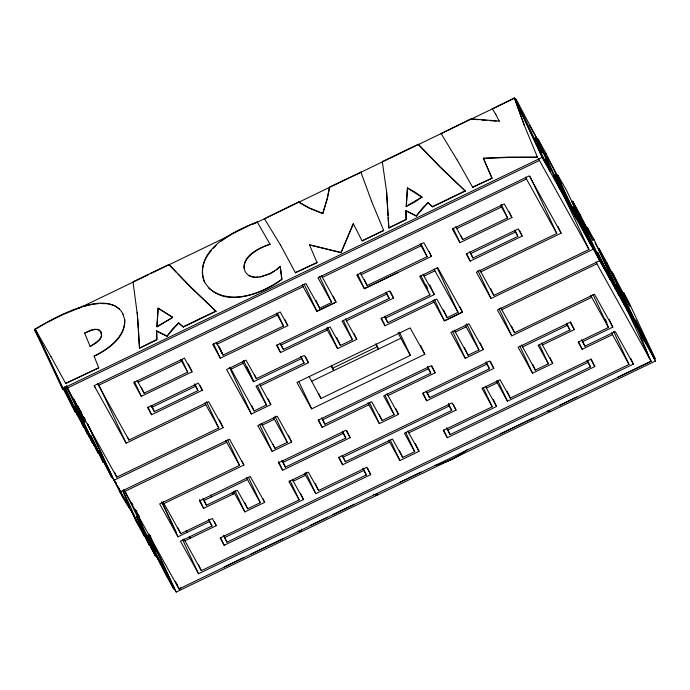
<?xml version="1.0" encoding="UTF-8"?>
<svg xmlns="http://www.w3.org/2000/svg" width="690" height="690" viewBox="0 0 690 690"><rect width="100%" height="100%" fill="white"/><g stroke="black" fill="none" stroke-linecap="round" stroke-linejoin="round"><path stroke-width="1.03" d="M244.053 268.056C243.803 254.472 259.328 248.115 269.945 244.096L270.092 244.381C258.94 247.477 239.49 258.905 245.062 271.317C247.244 276.017 253.782 278.32 257.853 277.095C254.912 277.613 250.513 276.198 248.719 275.569M413.362 202.834L406.169 206.431L407.462 187.93L415.311 192.346L422.004 197.211L414.241 202.351M406.324 206.707L407.462 187.93M577.375 218.696L567.137 199.522L566.619 198.944L565.86 199.798L565.912 199.289L576.668 219.041L577.375 218.696L546.256 153.844L538.079 139.138L537.363 139.483L546.592 159.726M158.139 308.137L156.854 326.637L172.69 317.417L157.01 326.913L158.139 308.137L172.535 317.141M548.403 165.928L549.171 165.246L547.601 161.27L535.069 134.955L517.966 102.853L515.749 99.006L515.033 99.351L542.426 157.501L549.921 170.982L550.637 170.637L545.548 159.726L549.119 165.583L548.403 165.928L546.989 163.815M360.965 172.233L329.518 187.042L327.189 198.479L322.748 213.633L327.345 198.755M327.56 197.72L329.466 188.361M301.297 531.481L301.582 529.178M98.73 367.848L65.679 383.433L98.73 367.848L94.047 356.023C108.425 349.373 125.675 336.125 124.683 319.53C125.865 337.453 108.356 349.2 94.202 356.299M129.228 507.995L122.354 496.826L113.66 479.222L117.317 486.088M353.384 223.862L341.041 252.687L353.228 223.586L362.086 240.879L383.7 230.451L371.548 201.282M90.2 346.518C93.806 343.56 100.128 341.136 101.525 335.582L100.99 332.088L99.127 329.915C94.159 327.914 89.01 330.864 84.62 333.089L90.2 346.518L96.212 342.93L100.033 339.377L101.68 335.858L100.99 332.088M376.792 495.437L377.551 493.264M211.269 250.72C203.697 258.957 199.479 271.368 204.55 281.969M178.701 322.954L166.954 336.263L172.88 328.509L178.701 322.954L183.35 327.051L216.013 311.302L190.604 286.945L168.886 264.494L132.998 281.796L137.638 316.701M428.016 202.748L416.268 216.056L422.202 208.302L428.016 202.748L432.673 206.845L465.336 191.096L439.918 166.739L418.2 144.288L382.312 161.589L386.693 192.303L387.409 203.835M180.961 587.751L179.642 589.381L178.658 587.526M213.141 248.331L216.099 245.631M257.853 277.095L261.622 276.526L269.833 273.559L275.388 270.333L280.218 266.349L281.943 279.519C261.406 294.604 220.929 309.888 204.395 281.693C193.416 249.909 233.634 231.15 257.241 221.982L270.092 244.381M276.345 269.945L280.373 266.625M467.259 449.742C457.53 457.142 446.24 462.404 434.467 465.621M463.111 453.097L452.502 459.212L439.737 464.336M220.533 241.586L229.684 235.273M280.218 266.349L281.787 279.243C261.683 293.724 229.71 306.308 208.354 287.764M421.857 196.935L406.169 206.431M259.889 277.087L269.988 273.844L274.611 271.153M651.412 352.254L655.5 360.982L176.217 592.063L62.919 388.453L35.216 329.294L34.5 329.639L62.695 389.557L63.402 389.212L35.061 329.018C52.785 318.84 71.079 308.723 91.209 304.273C102.405 301.97 117.464 302.298 123.036 314.243M36.139 328.759L46.29 322.903M230.589 234.781L250.47 224.862M101.145 332.364L99.282 330.191C94.297 327.836 88.769 331.916 84.62 333.089M47.213 322.437L61.971 315.002L81.36 307.179M501.207 204.344L507.564 217.919L462.723 239.568L455.736 226.708M511.902 217.583L459.928 242.673L452.312 228.977L504.295 203.912L511.902 217.583L509.177 211.77M264.468 218.764L298.529 201.989L308.74 207.69L322.592 213.357M441.108 133.593L470.934 118.861L499.206 121.086M492.341 108.891L514.343 97.937L515.542 100.085M78.876 308.249L148.73 274.568M150.61 273.654L230.227 235.273M253.515 224.043L513.533 98.679M538.416 143.572L537.708 143.917L540.348 149.351L541.064 149.006L535.302 137.75L542.72 152.818L541.064 149.006M539.019 146.556L539.727 146.211M540.468 150.713L541.184 150.368M542.288 151.697L541.581 152.033L540.762 150.248M156.647 330.881L156.897 339.808L139.578 348.157L156.742 339.532L156.647 330.881L166.799 335.987M183.195 326.775L215.867 311.026M405.962 210.674L406.212 219.601L388.901 227.95L406.056 219.325L405.962 210.674L416.113 215.78M432.518 206.569L465.181 190.82M492.03 178.227L472.641 187.223L492.03 178.227L483.345 158.191L508.194 157.156L537.458 157.225L508.349 157.432L483.5 158.467M317.055 262.588L295.406 272.671L317.055 262.588L309.465 244.864L340.886 252.411M545.548 154.189L546.256 153.844M62.919 388.453L542.211 157.363L655.5 360.982M542.426 157.501L543.134 157.156L550.637 170.637M66.352 386.176L67.258 388.116L539.416 160.477L588.958 249.513L493.79 295.398L479.826 269.997M545.273 158.01L545.988 157.665M547.955 164.134L548.662 163.797M547.782 165.117L548.498 164.772M321.368 275.5L336.039 302.168L316.874 311.337L303.152 286.661L98.489 385.339L128.927 440.056L208.621 401.632L223.103 427.662L114.005 480.266L87.665 424.022M322.282 277.44L526.461 178.995L556.787 233.505L476.393 272.265L490.995 298.503L593.297 249.176L589.657 241.422M71.553 405.358L72.26 405.021L76.193 412.077L75.477 412.422L71.553 405.358L63.894 389.048M138.009 382.277L181.625 361.241L187.697 372.169L144.081 393.197L137.103 380.337M217.014 344.181L277.389 315.071L283.469 325.99L223.094 355.1L216.108 342.24M361.12 274.706L421.038 245.812L427.11 256.732L367.14 285.531L360.206 272.766M456.651 228.64L501.501 207.017L507.564 217.919M77.004 415.164L77.72 414.819L84.396 426.817L83.68 427.162L73.934 408.402M559.236 187.723L559.952 187.378L563.903 194.476L563.187 194.813L559.236 187.723L547.903 162.624M67.258 388.116L116.8 477.161L218.764 427.998L205.827 404.737L126.132 443.161L94.151 385.667L305.946 283.555L319.668 308.223L331.666 302.444L319.401 276.259M192.044 371.832L184.42 358.136L133.67 382.605L141.295 396.302L192.044 371.832L188.405 364.079M287.808 325.663L280.183 311.966L212.675 344.508L220.3 358.214L287.808 325.663L285.082 319.841M431.448 256.404L364.398 288.731L356.782 275.034L423.824 242.707L431.448 256.404L429.18 251.557M561.005 189.862L563.005 193.959L563.721 193.614L566.576 199.453M86.923 430.81L86.207 431.155L87.639 434.459L88.355 434.114L85.741 428.085L93.331 442.885L92.624 443.23L86.828 432.182M566.421 199.867L567.137 199.522M183.868 538.942L201.333 570.647L629.03 364.441L612.47 334.676L582.162 349.287L578.151 342.085L608.468 327.474L591.701 297.347L511.79 335.875L497.404 310.026L599.705 260.699L571.993 201.549L572.709 201.204L580.342 214.926L592.736 240.232L587.259 227.355L586.543 227.7L589.182 233.798M89.079 436.873L89.795 436.529M569.216 205.655L569.931 205.31M151.929 407.29L195.546 386.262L197.97 390.618L154.353 411.645L151.015 405.349M230.934 369.193L243.26 363.259L253.541 381.734L301.59 358.567L304.074 363.035L256.024 386.202L266.478 404.996L254.153 410.93L230.029 367.253M280.925 345.095L386.762 294.061L389.186 298.425L342.076 321.135L352.418 339.73L340.42 345.509L330.07 326.922L283.349 349.451L280.011 343.154M423.125 274.154L424.031 276.095L434.95 270.834L458.065 312.363L447.137 317.633L436.796 299.046L387.806 322.67L384.408 316.262M470.563 253.661L515.413 232.038L517.845 236.394L472.986 258.017L469.657 251.721M572.735 206.888L573.45 206.543L573.83 207.078L577.659 213.935L576.943 214.28L573.123 207.423L573.83 207.078M572.864 207.63L573.58 207.285L573.45 206.543M573.459 209.07L574.175 208.725L573.58 207.285M202.308 390.29L198.341 383.148L147.591 407.618L151.559 414.75L202.308 390.29L200.031 385.434M345.5 318.866L346.415 320.807L393.524 298.089L389.557 290.956L276.587 345.423L280.554 352.555L327.276 330.027L337.626 348.623L356.756 339.394L354.03 333.581M522.183 236.058L518.207 228.925L466.224 253.989L470.2 261.122L522.183 236.058L519.458 230.244M574.425 211.226L575.141 210.881L574.175 208.725M93.685 445.136L94.392 444.8L98.817 452.735L98.101 453.08L91.011 439.444M575.762 214.116L576.478 213.771L575.141 210.881M579.626 215.271L580.342 214.926M578.229 219.282L578.945 218.937L592.408 245.718L591.692 246.063L588.527 240.612L573.882 212.33M268.091 398.846L270.816 404.659L251.358 414.043L226.596 369.53L246.045 360.146L256.335 378.629L304.385 355.462L308.413 362.707L260.363 385.874L259.457 383.933M429.974 294.906L380.975 318.53L385.011 325.775L434.001 302.151L444.455 320.945L462.516 312.234L437.745 267.72L419.693 276.431L429.974 294.906L420.891 275.508M480.732 271.938L561.125 233.177L557.951 226.389M385.313 318.194L434.312 294.578L429.767 284.875M583.43 229.597L584.145 229.253M97.971 451.881L103.181 462.429L103.897 462.084L99.662 451.484L112.401 477.161L111.694 477.506L102.905 460.256M585.594 233.617L586.31 233.272M586.698 235.531L587.414 235.187M587.311 236.42L588.027 236.075M107.295 469.614L108.011 469.269M593.529 240.249L594.245 239.904L620.474 296.183L619.758 296.528L614.937 287.859L608.278 273.689M311.423 381.38L400.812 338.281L410.343 355.402L320.945 398.501L309.146 376.533M638.69 328.923L628.564 309.939L627.426 310.483L627.391 309.819L637.974 329.268L638.69 328.923L607.045 262.924L599.041 248.529L598.325 248.874L616.144 288.058M115.67 483.043L116.386 482.698M119.888 492.203L120.603 491.858L129.824 507.978L122.975 491.547M600.093 261.174L600.8 260.829L605.604 269.454L604.889 269.799L600.093 261.174L571.993 201.549M123.846 489.512L124.752 491.452L226.717 442.29L239.559 465.37L159.666 503.89L177.977 536.786L209.493 521.588L211.959 526.022L180.435 541.219L198.539 573.752L633.368 364.104L630.643 358.291M262.114 425.23L274.43 419.287L287.273 442.368L274.948 448.31L261.2 423.289M455.202 332.132L466.13 326.862L478.972 349.942L468.044 355.212L454.296 330.191M500.837 307.749L501.742 309.689L596.91 263.804L651.162 361.31L179.003 588.958L124.752 491.452M606.337 263.269L607.045 262.924M424.798 354.298L410.127 327.923L296.959 382.484L311.639 408.86L424.798 354.298L420.71 345.569M624.571 296.588L622.846 292.94L623.562 292.595L629.97 306.222L612.125 272.05L611.409 272.395L621.06 292.836M601.913 262.769L610.754 280.554L611.461 280.209L607.217 269.566L615.653 287.514L620.474 296.183M322.506 419.839L428.352 368.805L430.776 373.178L383.666 395.896L394.137 414.716L382.139 420.503L371.669 401.675L324.938 424.203L321.6 417.899M501.742 309.689L514.585 332.77L594.495 294.242L612.806 327.138L582.489 341.748L581.584 339.816M163.099 501.621L164.004 503.562L243.898 465.043L242.078 461.161M291.611 442.04L277.225 416.182L257.775 425.558L272.162 451.415L291.611 442.04L288.429 435.243M387.099 393.619L388.004 395.56L435.123 372.841L431.147 365.7L318.168 420.167L322.144 427.317L368.874 404.788L379.345 423.608L398.475 414.388L395.75 408.566M483.311 349.614L468.924 323.757L450.863 332.459L465.25 358.317L483.311 349.614L480.128 342.827M614.937 287.859L615.653 287.514M136.301 521.709L137.017 521.364L145.15 535.983L144.443 536.328L136.301 521.709L131.1 510.152M620.922 298.615L621.63 298.27L625.494 305.213L624.786 305.558L618.318 292.853M203.835 500.586L247.451 479.559L260.328 502.7L247.667 508.797L237.377 490.297L206.413 505.227L202.929 498.646M282.84 462.49L343.215 433.38L345.802 438.021L285.427 467.13L281.934 460.549M426.946 393.015L486.864 364.13L489.443 368.771L429.525 397.656L426.032 391.075M522.477 346.958L567.327 325.335L569.906 329.975L538.096 345.311L548.386 363.811L535.354 370.099L521.562 345.017M264.667 502.363L250.246 476.445L199.496 500.914L203.628 508.332L234.583 493.41L244.872 511.911L264.667 502.363L262.847 498.491M350.14 437.693L346.009 430.275L278.501 462.826L282.633 470.244L350.14 437.693L346.958 430.905M493.781 368.434L489.659 361.017L422.608 393.343L426.731 400.761L493.781 368.434L490.599 361.646M541.529 343.042L542.435 344.983L574.244 329.639L570.613 321.885M144.443 536.328L142.657 532.335L149.152 544.979L149.868 544.634L147.548 539.157L156.052 555.579L155.336 555.924L146.841 539.502M630.686 316.167L631.402 315.822M164.004 503.562L180.771 533.681L212.287 518.483L216.298 525.685L184.773 540.882M151.024 548.17L151.74 547.826M292.344 479.265L293.259 481.206L305.575 475.263L315.796 493.635L363.846 470.468L366.347 474.962L226.967 542.159L223.56 535.725M342.921 457.263L449.242 405.996L451.709 410.429L404.435 433.216L414.69 451.657L402.693 457.436L392.438 439.004L345.388 461.688L342.016 455.322M485.441 386.167L486.355 388.108L497.274 382.838L507.495 401.209L587.958 362.414L590.459 366.908L450.078 434.596L446.663 428.154M582.489 341.748L584.956 346.182L615.264 331.562L633.368 364.104M407.859 430.948L408.773 432.889L456.047 410.093L452.036 402.891L338.583 457.591L342.594 464.793L389.643 442.109L399.898 460.549L419.028 451.32L415.397 443.567M574.244 329.639L570.121 322.221L518.138 347.286L532.559 373.204L552.725 363.483L549.999 357.662M159.985 562.462L160.692 562.117L166.221 573.856L174.415 588.587L173.708 588.932L165.514 574.201L156.199 555.485M639.647 332.261L640.355 331.916L644.65 339.635L643.934 339.972L639.647 332.261L630.168 312.147M290.05 480.507L299.132 499.905L220.127 537.993L224.172 545.273L370.685 474.634L367.511 467.846M299.132 499.905L288.92 481.534L308.37 472.158L318.59 490.521L366.64 467.354L370.685 474.634M483.147 387.409L492.229 406.807L443.239 430.431L447.284 437.702L594.797 366.58L591.166 358.817M492.229 406.807L482.008 388.436L500.069 379.733L510.29 398.096L590.752 359.3L594.797 366.58M224.466 537.665L303.471 499.569L300.745 493.755M447.577 430.094L496.567 406.47L493.393 399.683M165.514 574.201L166.221 573.856M643.623 337.712L654.344 358.809L655.06 358.464L628.504 301.487L623.562 292.595M224.379 566.904L243.613 557.632M251.074 554.036L283.737 538.286M310.198 525.53L327.509 517.181M332.709 514.68L354.324 504.252M399.355 482.543L420.848 472.184M500.388 433.829L533.059 418.08M559.512 405.323L576.831 396.974M617.679 377.283L650.584 361.422M397.923 272.567L364.346 288.627L357.532 274.085M251.453 224.492L257.241 221.982M83.343 306.576L90.364 304.808M91.365 304.549L98.584 303.609M547.265 411.016L550.611 411.274M297.951 531.222L301.142 531.205M100.637 303.505L107.778 303.738L114.402 305.618L119.491 309.12M472.132 119.223L478.411 119.715M481.56 119.965L486.795 120.379M489.935 120.621L496.214 121.121M341.041 252.687L309.465 244.864M373.557 494.282L376.637 495.161M309.888 208.371L322.748 213.633M406.117 210.959L416.268 216.056M156.803 331.166L166.954 336.263M308.896 207.966L298.529 201.989M407.618 188.206L422.004 197.211M158.295 308.413L172.69 317.417M428.171 203.024L432.673 206.845M178.857 323.231L183.35 327.051M465.336 191.096L440.073 167.014L418.2 144.288M216.013 311.302L190.759 287.221L178.029 274.059M628.564 309.939L628.107 309.474L628.142 310.138L622.82 299.253L625.494 305.213M176.528 272.515L168.886 264.494M136.905 512.101L135.007 509.349L145.029 531.774L160.692 562.117M492.194 108.615L495.851 114.497M592.408 245.718C579.678 222.836 567.456 199.367 557.736 175.096L566.43 190.112L577.659 213.935M264.313 218.489L280.623 245.295M440.953 133.317L457.41 160.416M149.04 534.051L150.8 537.079M35.061 329.018L51.276 357.179M457.254 160.14L472.797 187.499M587.259 227.355L594.245 239.904M529.618 125.382L537.432 139.432M546.816 156.294L557.761 175.976M581.903 219.351L586.595 227.786M594.935 242.785L599.627 251.22M607.45 265.279L612.668 274.646M622.052 291.516L623.096 293.397M549.249 168.8L550.292 170.672M553.423 176.295L554.467 178.175M555.51 180.047L556.554 181.918M601.025 261.846L602.068 263.718M603.103 265.598L604.147 267.47M607.278 273.093L608.321 274.974M561.125 233.177L529.247 175.89L317.943 277.768L331.666 302.444M542.435 344.983L552.725 363.483M424.031 276.095L434.312 294.578M486.355 388.108L496.567 406.47M383.7 230.451L362.086 240.879M375.886 344.431L378.465 349.054L376.197 344.207M346.415 320.807L356.756 339.394M388.004 395.56L398.475 414.388M408.773 432.889L419.028 451.32M331.191 365.976L333.77 370.608L331.502 365.76M260.363 385.874L270.816 404.659M293.259 481.206L303.471 499.569M243.898 465.043L229.511 439.185L120.414 491.78L118.602 487.908M77.961 406.117L78.996 407.997M80.808 411.24L81.808 413.034M84.215 417.364L85.258 419.235M131.816 502.924L132.859 504.795M135.99 510.419L137.034 512.291M138.078 514.171L139.639 516.982M34.5 329.639L39.028 337.772M51.12 356.903L65.826 383.718M280.468 245.01L295.562 272.955M176.709 583.826L177.684 585.681M495.696 114.221L499.362 121.362M149.868 544.634L143.373 531.99L145.15 535.983M655.06 358.464L635.447 319.936L644.65 339.635M638.474 327.621L643.158 336.789M88.355 434.114L82.498 422.625L84.396 426.817M87.639 434.459L81.791 422.97L83.68 427.162M611.461 280.209L597.505 252.135L605.604 269.454M103.897 462.084L90.64 435.243L98.817 452.735M570.397 205.241L573.45 211.442M563.721 193.614L561.315 188.706L563.903 194.476M627.426 310.483L622.509 300.417L624.786 305.558M563.005 193.959L565.86 199.798M73.865 398.984L85.172 422.108L79.307 408.549M619.965 293.914L622.518 299.184M558.65 183.764L561.168 188.957M568.707 201.747L569.975 204.361M156.052 555.579L125.502 491.979M151.145 547.213L155.336 555.924M632.868 318.625L633.8 320.557M636.12 325.395L637.974 329.268M572.096 209.527L576.668 219.041M93.331 442.885L66.361 386.521M88.432 434.484L89.364 436.425M90.295 438.374L92.624 443.23M576.478 213.771L578.945 218.937M117.973 486.364L120.603 491.858M564.17 192.225L566.619 197.392M612.125 272.05L640.355 331.916M625.658 302.574L627.909 307.361M621.983 294.785L625.2 301.599M572.709 201.204L600.8 260.829M515.749 99.006L543.134 157.156M66.585 385.676L94.392 444.8M64.153 387.746L72.26 405.021M647.323 343.525L649.143 347.406M639.113 329.665L643.934 339.972M624.364 304.1L651.162 361.31M601.74 263.062L604.889 269.799M576.486 213.296L586.483 234.635M596.005 261.864L596.91 263.804M561.703 191.328L588.958 249.513M542.211 157.363L514.499 98.213L524.305 125.235M538.511 158.536L539.416 160.477M609.167 319.384L612.806 327.138M613.591 331.467L629.03 364.441M605.208 319.16L607.019 323.041M611.564 332.735L612.47 334.676M593.02 294.501L608.468 327.474M590.795 295.406L591.701 297.347M529.989 176.295L556.787 233.505M525.547 177.054L526.461 178.995M582.231 340.36L584.956 346.182M587.276 360.12L590.459 366.908M578.531 341.533L582.162 349.287M587.052 360.473L587.958 362.414M566.732 323.187L569.906 329.975M566.421 323.394L567.327 325.335M515.12 230.572L517.845 236.394M514.507 230.098L515.413 232.038M500.586 205.077L501.501 207.017M539.304 344.413L548.386 363.811M532.628 364.277L535.354 370.099M511.402 325.982L514.585 332.77M519.837 346.052L532.559 373.204M490.607 288.61L493.79 295.398M499.068 308.723L511.79 335.875M471.175 254.136L472.986 258.017M477.816 270.385L490.995 298.503M460.903 235.687L462.723 239.568M466.561 253.368L470.2 261.122M453.114 228.131L459.928 242.673M507.107 391.308L510.29 398.096M497.956 380.846L507.495 401.209M496.369 380.897L497.274 382.838M486.26 361.983L489.443 368.771M460.135 307.188L462.404 312.035L444.343 320.738L434.355 299.408M485.95 362.19L486.864 364.13M466.707 323.757L478.972 349.942M465.224 324.921L466.13 326.862M437.167 267.763L458.065 312.363M434.045 268.893L434.95 270.834M421.202 244.131L427.11 256.732M420.124 243.872L421.038 245.812M464.413 347.45L468.044 355.212M443.506 309.879L447.137 317.633M452.536 331.166L465.25 358.317M425.825 284.694L427.645 288.575M433.096 300.21L434.001 302.151M453.321 404.28L456.047 410.093M431.94 366.054L435.123 372.841M448.526 403.641L451.709 410.429M448.336 404.055L449.242 405.996M427.602 366.39L430.776 373.178M427.438 366.864L428.352 368.805M390.35 291.301L393.524 298.089M386.46 292.603L389.186 298.425M385.857 292.129L386.762 294.061M446.896 427.809L450.078 434.596M399.432 332.132L410.343 355.402M426.8 391.834L429.525 397.656M398.087 332.459L400.812 338.281M443.653 429.939L447.284 437.702M423.099 393.007L426.731 400.761M385.08 316.848L387.806 322.67M364.415 279.717L367.14 285.531M381.372 318.012L385.011 325.775M375.817 343.836L377.18 346.742L332.485 368.296L331.571 366.356M405.608 432.259L414.69 451.657M385.055 395.327L394.137 414.716M333.279 296.295L336.004 302.108L316.874 311.337L304.161 284.177M343.327 320.332L352.418 339.73M399.51 450.648L402.693 457.436M379.414 414.681L382.139 420.503M390.359 440.186L399.898 460.549M388.729 440.168L389.643 442.109M369.357 402.279L379.345 423.608M367.96 402.848L368.874 404.788M336.78 337.755L340.42 345.509M316.037 300.469L319.668 308.223M327.629 327.284L337.626 348.623M326.37 328.095L327.276 330.027M302.237 284.72L303.152 286.661M363.173 468.174L366.347 474.962M362.94 468.527L363.846 470.468M342.62 431.233L345.802 438.021M342.309 431.44L343.215 433.38M305.687 356.885L308.413 362.707M318.677 393.654L320.945 398.501M300.892 356.247L304.074 363.035M300.676 356.627L301.59 358.567M277.561 313.389L283.469 325.99M276.483 313.131L277.389 315.071M343.568 457.806L345.388 461.688M322.213 418.39L324.938 424.203M338.954 457.039L342.594 464.793M318.513 419.555L322.144 427.317M298.917 381.708L311.639 408.86M280.623 343.629L283.349 349.451M276.923 344.802L280.554 352.555M315.408 483.733L318.59 490.521M305.799 472.296L315.796 493.635M304.67 473.323L305.575 475.263M275.008 416.182L287.273 442.368M254.515 374.748L256.335 378.629M273.525 417.346L274.43 419.287M257.396 385.598L266.478 404.996M246.942 366.804L253.756 381.354M243.544 360.396L253.541 381.734M242.345 361.319L243.26 363.259M282.245 460.342L285.427 467.13M273.137 444.429L274.948 448.31M278.544 461.515L282.633 470.244M251.885 406.082L254.153 410.93M259.44 424.264L272.162 451.415M229.554 367.494L251.358 414.043M219.454 347.346L223.094 355.1M218.696 345.975L222.327 353.728M213.486 343.663L220.3 358.214M248.521 477.48L260.328 502.7M219.472 419.908L223.103 427.662M246.546 477.618L247.451 479.559M227.752 440.16L239.559 465.37M225.811 440.349L226.717 442.29M206.5 401.813L218.764 427.998M204.913 402.796L205.827 404.737M194.787 383.83L197.97 390.618M194.632 384.321L195.546 386.262M181.798 359.559L187.697 372.169M180.72 359.309L181.625 361.241M244.941 502.984L247.667 508.797M234.885 490.573L244.872 511.911M233.677 491.47L234.583 493.41M232.116 492.22L233.022 494.161M210.614 494.937L211.52 496.878M223.793 535.371L226.967 542.159M214.478 521.812L216.298 525.685M204.145 500.379L206.413 505.227M220.541 537.51L224.172 545.273M208.777 519.234L211.959 526.022M199.539 499.603L203.628 508.332M208.587 519.656L209.493 521.588M151.628 405.824L154.353 411.645M141.355 387.375L144.081 393.197M147.919 406.997L151.559 414.75M134.481 381.76L141.295 396.302M189.345 536.303L190.25 538.243M186.11 530.489L187.016 532.43M198.608 564.834L201.333 570.647M178.046 527.859L180.771 533.681M182.643 539.813L198.539 573.752M162.271 502.423L176.347 532.49M161.624 501.88L177.977 536.786M127.564 437.141L128.927 440.056M99.334 385.943L126.132 443.161M97.575 383.399L98.713 385.745M94.237 385.529L95.151 387.461M175.372 581.204L179.003 588.958M176.217 592.063L149.411 534.854L174.415 588.587M114.531 472.305L116.8 477.161M95.832 448.215L98.101 453.08M43.384 347.13L44.617 349.778M647.237 343.586L649.014 347.389M651.239 352.15L654.344 358.809M616.222 288.938L619.758 296.528M547.808 166.437L549.921 170.982M169.645 580.212L173.708 588.932M112.401 477.161L87.621 423.962M106.372 466.104L107.261 468.001M108.14 469.899L111.694 477.506M64.498 386.978L76.193 412.077M72.329 405.668L75.477 412.422M563.764 191.363L557.028 175.441M599.041 248.529L621.63 298.27M589.821 241.957L591.692 246.063M538.079 139.138L559.952 187.378M64.989 386.805L77.72 414.819M123.096 490.504L137.017 521.364M561.03 190.009L563.187 194.813M483.345 158.191L491.875 177.951M148.203 542.72L149.152 544.979M537.458 157.225L524.15 124.959L514.343 97.937M607.278 271.843L610.754 280.554M100.102 454.719L103.181 462.429M644.995 347.105L647.677 353.918M649.437 358.498L637.629 328.173M360.81 171.957L371.703 201.558M122.88 313.967L124.683 319.53M62.333 387.694L62.695 389.557M387.538 205.93L388.116 215.366M388.246 217.462L388.901 227.95M386.538 192.027L388.746 227.674M137.767 318.806L138.345 328.242M138.474 330.338L139.578 348.157M137.224 312.234L139.423 347.881M147.971 535.682L147.626 535.224L156.018 552.164L147.971 535.682M624.502 301.478L621.595 296.51L616.411 284.832L624.502 301.478M563.144 191.208L560.133 186.059L555.157 174.794L563.144 191.208M145.495 534.905L140.648 525.944L136.508 516.405L145.495 534.905M83.749 423.971L75.098 406.056L83.749 423.971"/></g></svg>
